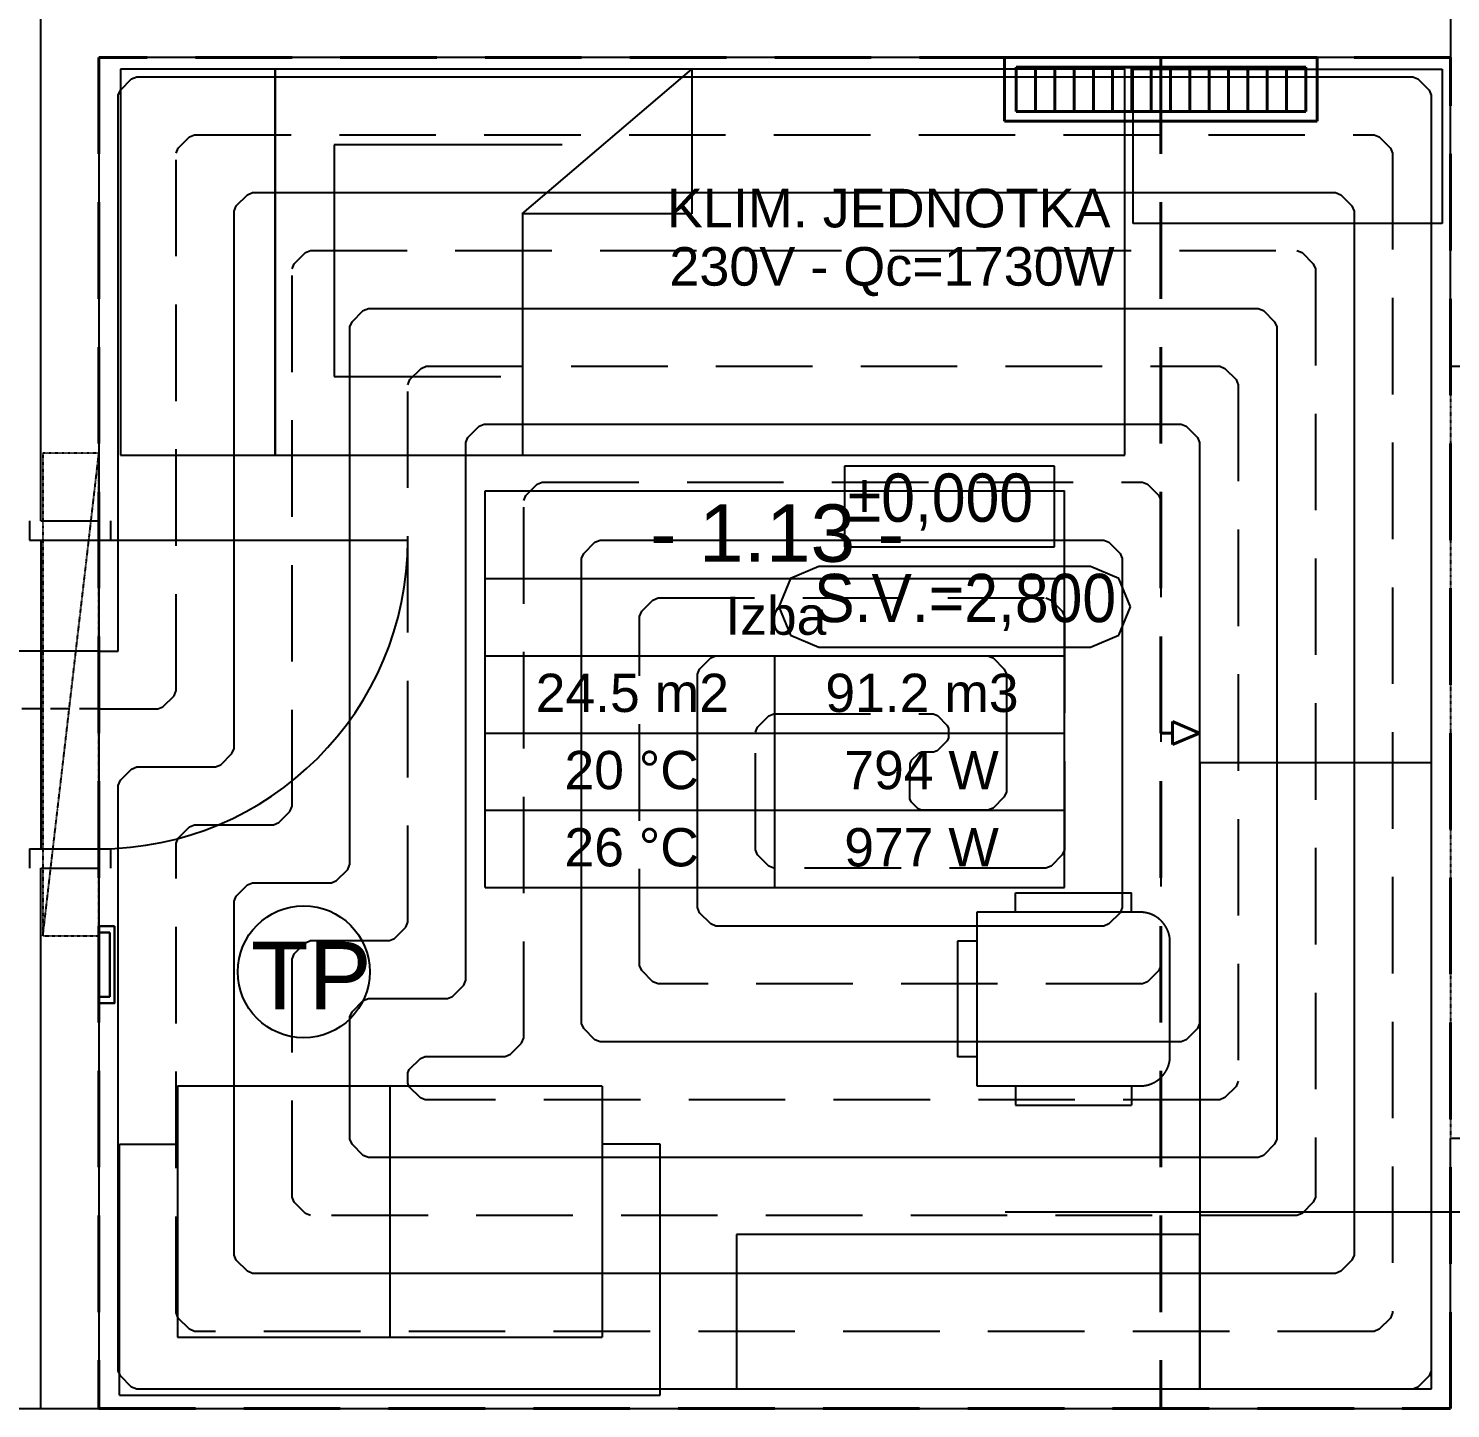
# Model space of a CAD drawing. Header units: millimetres. Extents: x 90740 to 167944, y -39332 to 25855.
# Drawn here: x 103035 to 106718, y 3352 to 6928 of the extents above; entities that cross this region are included whole.
import ezdxf

# ---------------------------------------------------------------- set-up
doc = ezdxf.new("R2010")
doc.units = ezdxf.units.MM
for name, pattern in [('Carkovana 0.5x', [0.14, 0.1, -0.04]), ('DASH', [75, 50, -25]), ('TECKOVANA', [0.06, 0, -0.06])]:
    doc.linetypes.add(name, pattern=pattern)
for name, color, linetype in [('1__NP___MIESTNOSTIUK', 7, 'Continuous'), ('1__NP___VYKUROVACIE_TELES_', 7, 'Continuous'), ('ODVODN__POTRUBIE___PODL__VYK_', 7, 'Continuous'), ('OKRAJOV__DILAT_CIA_PDL', 2, 'Continuous'), ('OKRAJOV__Z_NY_', 7, 'Continuous'), ('PODLAHOVKA', 7, 'Continuous'), ('POLO_KY', 7, 'Continuous'), ('PR_VODN__POTRUBIE___PODL__VYK_', 7, 'Continuous'), ('TABU_KY', 7, 'Continuous'), ('vyk-privod2', 7, 'Continuous'), ('vyk-vratka-ZARIADENIE', 7, 'Continuous')]:
    doc.layers.add(name, color=color, linetype=linetype)
for name, color, linetype, lineweight in [('vyk_POPIS', 7, 'Continuous', 20), ('XR$1$STANDARD', 252, 'Continuous', 25), ('XR$1$Text 1_50', 252, 'Continuous', 25)]:
    doc.layers.add(name, color=color, linetype=linetype, lineweight=lineweight)
doc.styles.add('ARIAL', font='arial.ttf')
doc.styles.add('ISOCP3', font='arial.ttf')

# ---------------------------------------------------------------- blocks, each defined once
blk = doc.blocks.new('A$C90b3fe5d')
at = {"layer": 'XR$1$STANDARD', "linetype": 'Continuous', "lineweight": -2}
for p, q in [((3792.2, 9113.4), (3792.2, 11663.4)), ((7442.2, 10463.4), (7442.2, 10313.4)), ((7442.2, 10313.4), (3942.2, 10313.4)), ((3942.2, 10313.4), (3942.2, 9113.4)), ((7442.2, 9513.4), (7442.2, 10313.4)), ((4398.5, 10283.3), (3998.5, 10283.3)), ((3998.5, 10283.3), (3998.5, 9283.3)), ((4398.5, 9283.3), (4398.5, 10283.3)), ((4398.5, 10283.3), (4398.5, 10283.3)), ((4398.5, 10283.3), (4398.5, 9283.3)), ((6598.5, 10283.3), (4398.5, 10283.3)), ((5038.2, 9908), (5477.7, 10283.3)), ((5477.7, 10283.3), (5477.7, 9908)), ((5477.7, 10283.3), (5477.7, 10283.3)), ((6598.5, 9283.3), (6598.5, 10283.3)), ((6620.7, 10283.3), (7420.7, 10283.3)), ((6620.7, 9883.3), (6620.7, 10283.3)), ((6620.7, 10283.3), (6620.7, 10283.3)), ((7420.7, 10283.3), (7420.7, 9883.3)), ((4551.4, 10087.2), (4551.4, 9487.3)), ((5141.9, 10087.2), (4551.4, 10087.2)), ((5477.7, 9908), (5038.2, 9908)), ((5038.8, 9908.5), (5038.8, 9282.9)), ((7420.7, 9883.3), (6620.7, 9883.3)), ((7442.2, 9513.4), (7742.2, 9513.4)), ((4551.4, 9487.3), (4982.9, 9487.3)), ((3998.5, 9283.3), (4398.5, 9283.3)), ((4398.5, 9283.3), (6598.5, 9283.3)), ((3762.2, 9113.4), (3762.2, 9063.4)), ((3792.2, 9113.4), (3942.2, 9113.4)), ((3792.2, 9113.4), (3792.2, 9113.4)), ((3942.2, 9113.4), (3942.2, 9113.4)), ((3972.2, 9113.4), (3972.2, 9063.4)), ((3762.2, 9063.4), (3972.2, 9063.4)), ((3792.2, 9063.4), (3792.2, 8263.4)), ((3942.2, 9063.4), (3942.2, 8263.4)), ((3942.2, 9063.4), (4742.2, 9063.4)), ((7392.8, 8486), (6792.8, 8486)), ((6792.8, 8486), (6792.8, 6864.3)), ((7392.8, 6864.3), (7392.8, 8486)), ((3762.2, 8263.4), (3972.2, 8263.4)), ((3762.2, 8263.4), (3762.2, 8213.4)), ((3972.2, 8263.4), (3972.2, 8213.4)), ((3792.2, 8213.4), (3942.2, 8213.4)), ((3792.2, 6813.4), (3792.2, 8213.4)), ((3942.2, 8213.4), (3942.2, 6813.4)), ((6315.7, 8149.2), (6615.7, 8149.2)), ((6315.7, 8099.2), (6315.7, 8149.2)), ((6615.7, 8099.2), (6615.7, 8149.2)), ((6215.7, 8099.2), (6215.7, 7649.2)), ((6638.6, 8099.2), (6215.7, 8099.2)), ((6639.1, 8099.2), (6638.6, 8099.2)), ((6639.6, 8099.2), (6639.1, 8099.2)), ((6640.1, 8099.2), (6639.6, 8099.2)), ((6640.6, 8099.2), (6640.1, 8099.2)), ((6641.1, 8099.2), (6640.6, 8099.2)), ((6641.6, 8099.2), (6641.1, 8099.2)), ((6642.1, 8099.2), (6641.6, 8099.2)), ((6642.6, 8099.1), (6642.1, 8099.2)), ((6643.1, 8099.1), (6642.6, 8099.1)), ((6643.6, 8099.1), (6643.1, 8099.1)), ((6644.1, 8099), (6643.6, 8099.1)), ((6644.5, 8099), (6644.1, 8099)), ((6645, 8099), (6644.5, 8099)), ((6645.5, 8098.9), (6645, 8099)), ((6646, 8098.9), (6645.5, 8098.9)), ((6646.5, 8098.8), (6646, 8098.9)), ((6647, 8098.8), (6646.5, 8098.8)), ((6647.5, 8098.7), (6647, 8098.8)), ((6648, 8098.7), (6647.5, 8098.7)), ((6648.4, 8098.6), (6648, 8098.7)), ((6648.9, 8098.6), (6648.4, 8098.6)), ((6649.4, 8098.5), (6648.9, 8098.6)), ((6649.9, 8098.4), (6649.4, 8098.5)), ((6650.4, 8098.3), (6649.9, 8098.4)), ((6650.8, 8098.3), (6650.4, 8098.3)), ((6651.3, 8098.2), (6650.8, 8098.3)), ((6651.8, 8098.1), (6651.3, 8098.2)), ((6652.3, 8098), (6651.8, 8098.1)), ((6652.7, 8097.9), (6652.3, 8098)), ((6653.2, 8097.9), (6652.7, 8097.9)), ((6653.7, 8097.8), (6653.2, 8097.9)), ((6654.2, 8097.7), (6653.7, 8097.8)), ((6654.6, 8097.6), (6654.2, 8097.7)), ((6655.1, 8097.5), (6654.6, 8097.6)), ((6655.6, 8097.4), (6655.1, 8097.5)), ((6656, 8097.3), (6655.6, 8097.4)), ((6656.5, 8097.1), (6656, 8097.3)), ((6657, 8097), (6656.5, 8097.1)), ((6657.4, 8096.9), (6657, 8097)), ((6657.9, 8096.8), (6657.4, 8096.9)), ((6658.4, 8096.7), (6657.9, 8096.8)), ((6658.8, 8096.6), (6658.4, 8096.7)), ((6659.3, 8096.4), (6658.8, 8096.6)), ((6659.7, 8096.3), (6659.3, 8096.4)), ((6660.2, 8096.2), (6659.7, 8096.3)), ((6660.6, 8096), (6660.2, 8096.2)), ((6661.1, 8095.9), (6660.6, 8096)), ((6661.5, 8095.8), (6661.1, 8095.9)), ((6662, 8095.6), (6661.5, 8095.8)), ((6662.5, 8095.5), (6662, 8095.6)), ((6662.9, 8095.3), (6662.5, 8095.5)), ((6663.4, 8095.2), (6662.9, 8095.3)), ((6663.8, 8095), (6663.4, 8095.2)), ((6664.2, 8094.9), (6663.8, 8095)), ((6664.7, 8094.7), (6664.2, 8094.9)), ((6665.1, 8094.6), (6664.7, 8094.7)), ((6665.6, 8094.4), (6665.1, 8094.6)), ((6666, 8094.2), (6665.6, 8094.4)), ((6666.5, 8094.1), (6666, 8094.2)), ((6666.9, 8093.9), (6666.5, 8094.1)), ((6667.3, 8093.7), (6666.9, 8093.9)), ((6667.8, 8093.5), (6667.3, 8093.7)), ((6668.2, 8093.4), (6667.8, 8093.5)), ((6668.6, 8093.2), (6668.2, 8093.4)), ((6669.1, 8093), (6668.6, 8093.2)), ((6669.5, 8092.8), (6669.1, 8093)), ((6669.9, 8092.6), (6669.5, 8092.8)), ((6670.4, 8092.4), (6669.9, 8092.6)), ((6670.8, 8092.2), (6670.4, 8092.4)), ((6671.2, 8092), (6670.8, 8092.2)), ((6671.6, 8091.8), (6671.2, 8092)), ((6672.1, 8091.6), (6671.6, 8091.8)), ((6672.5, 8091.4), (6672.1, 8091.6)), ((6672.9, 8091.2), (6672.5, 8091.4)), ((6673.3, 8091), (6672.9, 8091.2)), ((6673.7, 8090.8), (6673.3, 8091)), ((6674.1, 8090.6), (6673.7, 8090.8)), ((6674.6, 8090.4), (6674.1, 8090.6)), ((6675, 8090.1), (6674.6, 8090.4)), ((6675.4, 8089.9), (6675, 8090.1)), ((6675.8, 8089.7), (6675.4, 8089.9)), ((6676.2, 8089.5), (6675.8, 8089.7)), ((6676.6, 8089.2), (6676.2, 8089.5)), ((6677, 8089), (6676.6, 8089.2)), ((6677.4, 8088.8), (6677, 8089)), ((6677.8, 8088.5), (6677.4, 8088.8)), ((6678.2, 8088.3), (6677.8, 8088.5)), ((6678.6, 8088.1), (6678.2, 8088.3)), ((6679, 8087.8), (6678.6, 8088.1)), ((6679.4, 8087.6), (6679, 8087.8)), ((6679.8, 8087.3), (6679.4, 8087.6)), ((6680.2, 8087.1), (6679.8, 8087.3)), ((6680.6, 8086.8), (6680.2, 8087.1)), ((6681, 8086.6), (6680.6, 8086.8)), ((6681.4, 8086.3), (6681, 8086.6)), ((6681.7, 8086.1), (6681.4, 8086.3)), ((6682.1, 8085.8), (6681.7, 8086.1)), ((6682.5, 8085.5), (6682.1, 8085.8)), ((6682.9, 8085.3), (6682.5, 8085.5)), ((6683.3, 8085), (6682.9, 8085.3)), ((6683.6, 8084.7), (6683.3, 8085)), ((6684, 8084.5), (6683.6, 8084.7)), ((6684.4, 8084.2), (6684, 8084.5)), ((6684.8, 8083.9), (6684.4, 8084.2)), ((6685.1, 8083.6), (6684.8, 8083.9)), ((6685.5, 8083.4), (6685.1, 8083.6)), ((6685.9, 8083.1), (6685.5, 8083.4)), ((6686.2, 8082.8), (6685.9, 8083.1)), ((6686.6, 8082.5), (6686.2, 8082.8)), ((6687, 8082.2), (6686.6, 8082.5)), ((6687.3, 8081.9), (6687, 8082.2)), ((6687.7, 8081.6), (6687.3, 8081.9)), ((6688, 8081.3), (6687.7, 8081.6)), ((6688.4, 8081), (6688, 8081.3)), ((6688.7, 8080.7), (6688.4, 8081)), ((6689.1, 8080.4), (6688.7, 8080.7)), ((6689.4, 8080.1), (6689.1, 8080.4)), ((6689.8, 8079.8), (6689.4, 8080.1)), ((6690.1, 8079.5), (6689.8, 8079.8)), ((6690.5, 8079.2), (6690.1, 8079.5)), ((6690.8, 8078.9), (6690.5, 8079.2)), ((6691.2, 8078.6), (6690.8, 8078.9)), ((6691.5, 8078.3), (6691.2, 8078.6)), ((6691.8, 8077.9), (6691.5, 8078.3)), ((6692.2, 8077.6), (6691.8, 8077.9)), ((6692.5, 8077.3), (6692.2, 8077.6)), ((6692.8, 8077), (6692.5, 8077.3)), ((6693.2, 8076.6), (6692.8, 8077)), ((6693.5, 8076.3), (6693.2, 8076.6)), ((6693.8, 8076), (6693.5, 8076.3)), ((6694.1, 8075.7), (6693.8, 8076)), ((6694.4, 8075.3), (6694.1, 8075.7)), ((6694.8, 8075), (6694.4, 8075.3)), ((6695.1, 8074.6), (6694.8, 8075)), ((6695.4, 8074.3), (6695.1, 8074.6)), ((6695.7, 8074), (6695.4, 8074.3)), ((6696, 8073.6), (6695.7, 8074)), ((6696.3, 8073.3), (6696, 8073.6)), ((6696.6, 8072.9), (6696.3, 8073.3)), ((6696.9, 8072.6), (6696.6, 8072.9)), ((6697.2, 8072.2), (6696.9, 8072.6)), ((6697.5, 8071.9), (6697.2, 8072.2)), ((6697.8, 8071.5), (6697.5, 8071.9)), ((6698.1, 8071.2), (6697.8, 8071.5)), ((6698.4, 8070.8), (6698.1, 8071.2)), ((6698.7, 8070.4), (6698.4, 8070.8)), ((6699, 8070.1), (6698.7, 8070.4)), ((6699.3, 8069.7), (6699, 8070.1)), ((6699.6, 8069.4), (6699.3, 8069.7)), ((6699.9, 8069), (6699.6, 8069.4)), ((6700.1, 8068.6), (6699.9, 8069)), ((6700.4, 8068.3), (6700.1, 8068.6)), ((6700.7, 8067.9), (6700.4, 8068.3)), ((6701, 8067.5), (6700.7, 8067.9)), ((6701.2, 8067.1), (6701, 8067.5)), ((6701.5, 8066.8), (6701.2, 8067.1)), ((6701.8, 8066.4), (6701.5, 8066.8)), ((6702, 8066), (6701.8, 8066.4)), ((6702.3, 8065.6), (6702, 8066)), ((6702.6, 8065.2), (6702.3, 8065.6)), ((6702.8, 8064.8), (6702.6, 8065.2)), ((6703.1, 8064.5), (6702.8, 8064.8)), ((6703.3, 8064.1), (6703.1, 8064.5)), ((6703.6, 8063.7), (6703.3, 8064.1)), ((6703.8, 8063.3), (6703.6, 8063.7)), ((6704.1, 8062.9), (6703.8, 8063.3)), ((6704.3, 8062.5), (6704.1, 8062.9)), ((6704.6, 8062.1), (6704.3, 8062.5)), ((6704.8, 8061.7), (6704.6, 8062.1)), ((6705.1, 8061.3), (6704.8, 8061.7)), ((6705.3, 8060.9), (6705.1, 8061.3)), ((6705.5, 8060.5), (6705.3, 8060.9)), ((6705.8, 8060.1), (6705.5, 8060.5)), ((6706, 8059.7), (6705.8, 8060.1)), ((6706.2, 8059.3), (6706, 8059.7)), ((6706.4, 8058.9), (6706.2, 8059.3)), ((6706.7, 8058.5), (6706.4, 8058.9)), ((6706.9, 8058), (6706.7, 8058.5)), ((6707.1, 8057.6), (6706.9, 8058)), ((6707.3, 8057.2), (6707.1, 8057.6)), ((6707.5, 8056.8), (6707.3, 8057.2)), ((6707.7, 8056.4), (6707.5, 8056.8)), ((6707.9, 8056), (6707.7, 8056.4)), ((6708.1, 8055.5), (6707.9, 8056)), ((6708.3, 8055.1), (6708.1, 8055.5)), ((6708.5, 8054.7), (6708.3, 8055.1)), ((6708.7, 8054.3), (6708.5, 8054.7)), ((6708.9, 8053.8), (6708.7, 8054.3)), ((6709.1, 8053.4), (6708.9, 8053.8)), ((6709.3, 8053), (6709.1, 8053.4)), ((6709.5, 8052.6), (6709.3, 8053)), ((6709.7, 8052.1), (6709.5, 8052.6)), ((6709.9, 8051.7), (6709.7, 8052.1)), ((6710, 8051.3), (6709.9, 8051.7)), ((6710.2, 8050.8), (6710, 8051.3)), ((6710.4, 8050.4), (6710.2, 8050.8)), ((6710.6, 8049.9), (6710.4, 8050.4)), ((6710.7, 8049.5), (6710.6, 8049.9)), ((6710.9, 8049.1), (6710.7, 8049.5)), ((6711.1, 8048.6), (6710.9, 8049.1)), ((6711.2, 8048.2), (6711.1, 8048.6)), ((6711.4, 8047.7), (6711.2, 8048.2)), ((6711.5, 8047.3), (6711.4, 8047.7)), ((6711.7, 8046.8), (6711.5, 8047.3)), ((6711.8, 8046.4), (6711.7, 8046.8)), ((6712, 8045.9), (6711.8, 8046.4)), ((6712.1, 8045.5), (6712, 8045.9)), ((6712.3, 8045), (6712.1, 8045.5)), ((6712.4, 8044.6), (6712.3, 8045)), ((6712.5, 8044.1), (6712.4, 8044.6)), ((6712.7, 8043.7), (6712.5, 8044.1)), ((6712.8, 8043.2), (6712.7, 8043.7)), ((6712.9, 8042.8), (6712.8, 8043.2)), ((6713.1, 8042.3), (6712.9, 8042.8)), ((6713.2, 8041.8), (6713.1, 8042.3)), ((6713.3, 8041.4), (6713.2, 8041.8)), ((6713.4, 8040.9), (6713.3, 8041.4)), ((6713.5, 8040.5), (6713.4, 8040.9)), ((6713.7, 8040), (6713.5, 8040.5)), ((6713.8, 8039.5), (6713.7, 8040)), ((6713.9, 8039.1), (6713.8, 8039.5)), ((6714, 8038.6), (6713.9, 8039.1)), ((6714.1, 8038.1), (6714, 8038.6)), ((6714.2, 8037.7), (6714.1, 8038.1)), ((6714.3, 8037.2), (6714.2, 8037.7)), ((6714.4, 8036.7), (6714.3, 8037.2)), ((6714.4, 8036.2), (6714.4, 8036.7)), ((6714.5, 8035.8), (6714.4, 8036.2)), ((6714.6, 8035.3), (6714.5, 8035.8)), ((6714.7, 8034.8), (6714.6, 8035.3)), ((6714.8, 8034.3), (6714.7, 8034.8)), ((6714.9, 8033.9), (6714.8, 8034.3)), ((6714.9, 8033.4), (6714.9, 8033.9)), ((6715, 8032.9), (6714.9, 8033.4)), ((6715.1, 8032.4), (6715, 8032.9)), ((6715.1, 8031.9), (6715.1, 8032.4)), ((6715.2, 8031.4), (6715.1, 8031.9)), ((6715.2, 8031), (6715.2, 8031.4)), ((6715.3, 8030.5), (6715.2, 8031)), ((6715.3, 8030), (6715.3, 8030.5)), ((6715.4, 8029.5), (6715.3, 8030)), ((6715.4, 8029), (6715.4, 8029.5)), ((6715.5, 8028.5), (6715.4, 8029)), ((6715.5, 8028), (6715.5, 8028.5)), ((6715.6, 8027.6), (6715.5, 8028)), ((6165.7, 8024.2), (6165.7, 7724.2)), ((6215.7, 8024.2), (6165.7, 8024.2)), ((6715.6, 8027.1), (6715.6, 8027.6)), ((6715.6, 8026.6), (6715.6, 8027.1)), ((6715.6, 8026.1), (6715.6, 8026.6)), ((6715.7, 8025.6), (6715.6, 8026.1)), ((6715.7, 8025.1), (6715.7, 8025.6)), ((6715.7, 8024.6), (6715.7, 8025.1)), ((6715.7, 8024.1), (6715.7, 8024.6)), ((6715.7, 8023.6), (6715.7, 8024.1)), ((6715.7, 8023.1), (6715.7, 8023.6)), ((6715.7, 8022.6), (6715.7, 8023.1)), ((6715.7, 8022.1), (6715.7, 8022.6)), ((6715.7, 7726.4), (6715.7, 8022.1)), ((6215.7, 7724.2), (6165.7, 7724.2)), ((6709.7, 7696.3), (6709.9, 7696.8)), ((6709.9, 7696.8), (6710, 7697.2)), ((6710, 7697.2), (6710.2, 7697.6)), ((6710.2, 7697.6), (6710.4, 7698.1)), ((6710.4, 7698.1), (6710.6, 7698.5)), ((6710.6, 7698.5), (6710.7, 7699)), ((6710.7, 7699), (6710.9, 7699.4)), ((6710.9, 7699.4), (6711.1, 7699.8)), ((6711.1, 7699.8), (6711.2, 7700.3)), ((6711.2, 7700.3), (6711.4, 7700.7)), ((6711.4, 7700.7), (6711.5, 7701.2)), ((6711.5, 7701.2), (6711.7, 7701.6)), ((6711.7, 7701.6), (6711.8, 7702.1)), ((6711.8, 7702.1), (6712, 7702.5)), ((6712, 7702.5), (6712.1, 7703)), ((6712.1, 7703), (6712.3, 7703.4)), ((6712.3, 7703.4), (6712.4, 7703.9)), ((6712.4, 7703.9), (6712.5, 7704.3)), ((6712.5, 7704.3), (6712.7, 7704.8)), ((6712.7, 7704.8), (6712.8, 7705.2)), ((6712.8, 7705.2), (6712.9, 7705.7)), ((6712.9, 7705.7), (6713.1, 7706.2)), ((6713.1, 7706.2), (6713.2, 7706.6)), ((6713.2, 7706.6), (6713.3, 7707.1)), ((6713.3, 7707.1), (6713.4, 7707.5)), ((6713.4, 7707.5), (6713.5, 7708)), ((6713.5, 7708), (6713.7, 7708.5)), ((6713.7, 7708.5), (6713.8, 7708.9)), ((6713.8, 7708.9), (6713.9, 7709.4)), ((6713.9, 7709.4), (6714, 7709.9)), ((6714, 7709.9), (6714.1, 7710.3)), ((6714.1, 7710.3), (6714.2, 7710.8)), ((6714.2, 7710.8), (6714.3, 7711.3)), ((6714.3, 7711.3), (6714.4, 7711.8)), ((6714.4, 7712.2), (6714.5, 7712.7)), ((6714.4, 7711.8), (6714.4, 7712.2)), ((6714.5, 7712.7), (6714.6, 7713.2)), ((6714.6, 7713.2), (6714.7, 7713.7)), ((6714.7, 7713.7), (6714.8, 7714.1)), ((6714.8, 7714.1), (6714.9, 7714.6)), ((6714.9, 7715.1), (6715, 7715.6)), ((6714.9, 7714.6), (6714.9, 7715.1)), ((6715, 7715.6), (6715.1, 7716.1)), ((6715.1, 7716.5), (6715.2, 7717)), ((6715.1, 7716.1), (6715.1, 7716.5)), ((6715.2, 7717.5), (6715.3, 7718)), ((6715.2, 7717), (6715.2, 7717.5)), ((6715.3, 7718.5), (6715.4, 7719)), ((6715.3, 7718), (6715.3, 7718.5)), ((6715.4, 7719.4), (6715.5, 7719.9)), ((6715.4, 7719), (6715.4, 7719.4)), ((6715.5, 7720.4), (6715.6, 7720.9)), ((6715.5, 7719.9), (6715.5, 7720.4)), ((6715.6, 7722.4), (6715.7, 7722.9)), ((6715.6, 7721.9), (6715.6, 7722.4)), ((6715.6, 7721.4), (6715.6, 7721.9)), ((6715.6, 7720.9), (6715.6, 7721.4)), ((6715.7, 7725.9), (6715.7, 7726.4)), ((6715.7, 7725.4), (6715.7, 7725.9)), ((6715.7, 7724.9), (6715.7, 7725.4)), ((6715.7, 7724.4), (6715.7, 7724.9)), ((6715.7, 7723.9), (6715.7, 7724.4)), ((6715.7, 7723.4), (6715.7, 7723.9)), ((6715.7, 7722.9), (6715.7, 7723.4)), ((6677, 7659.5), (6677.4, 7659.7)), ((6677.4, 7659.7), (6677.8, 7659.9)), ((6677.8, 7659.9), (6678.2, 7660.2)), ((6678.2, 7660.2), (6678.6, 7660.4)), ((6678.6, 7660.4), (6679, 7660.6)), ((6679, 7660.6), (6679.4, 7660.9)), ((6679.4, 7660.9), (6679.8, 7661.1)), ((6679.8, 7661.1), (6680.2, 7661.4)), ((6680.2, 7661.4), (6680.6, 7661.6)), ((6680.6, 7661.6), (6681, 7661.9)), ((6681, 7661.9), (6681.4, 7662.1)), ((6681.4, 7662.1), (6681.7, 7662.4)), ((6681.7, 7662.4), (6682.1, 7662.7)), ((6682.1, 7662.7), (6682.5, 7662.9)), ((6682.5, 7662.9), (6682.9, 7663.2)), ((6682.9, 7663.2), (6683.3, 7663.5)), ((6683.3, 7663.5), (6683.6, 7663.7)), ((6683.6, 7663.7), (6684, 7664)), ((6684, 7664), (6684.4, 7664.3)), ((6684.4, 7664.3), (6684.8, 7664.6)), ((6684.8, 7664.6), (6685.1, 7664.8)), ((6685.1, 7664.8), (6685.5, 7665.1)), ((6685.5, 7665.1), (6685.9, 7665.4)), ((6685.9, 7665.4), (6686.2, 7665.7)), ((6686.2, 7665.7), (6686.6, 7666)), ((6686.6, 7666), (6687, 7666.3)), ((6687, 7666.3), (6687.3, 7666.6)), ((6687.3, 7666.6), (6687.7, 7666.8)), ((6687.7, 7666.8), (6688, 7667.1)), ((6688, 7667.1), (6688.4, 7667.4)), ((6688.4, 7667.4), (6688.7, 7667.7)), ((6688.7, 7667.7), (6689.1, 7668)), ((6689.1, 7668), (6689.4, 7668.3)), ((6689.4, 7668.3), (6689.8, 7668.7)), ((6689.8, 7668.7), (6690.1, 7669)), ((6690.1, 7669), (6690.5, 7669.3)), ((6690.5, 7669.3), (6690.8, 7669.6)), ((6690.8, 7669.6), (6691.2, 7669.9)), ((6691.2, 7669.9), (6691.5, 7670.2)), ((6691.5, 7670.2), (6691.8, 7670.5)), ((6691.8, 7670.5), (6692.2, 7670.9)), ((6692.2, 7670.9), (6692.5, 7671.2)), ((6692.5, 7671.2), (6692.8, 7671.5)), ((6692.8, 7671.5), (6693.2, 7671.8)), ((6693.2, 7671.8), (6693.5, 7672.2)), ((6693.5, 7672.2), (6693.8, 7672.5)), ((6693.8, 7672.5), (6694.1, 7672.8)), ((6694.1, 7672.8), (6694.4, 7673.1)), ((6694.4, 7673.1), (6694.8, 7673.5)), ((6694.8, 7673.5), (6695.1, 7673.8)), ((6695.1, 7673.8), (6695.4, 7674.2)), ((6695.4, 7674.2), (6695.7, 7674.5)), ((6695.7, 7674.5), (6696, 7674.8)), ((6696, 7674.8), (6696.3, 7675.2)), ((6696.3, 7675.2), (6696.6, 7675.5)), ((6696.6, 7675.5), (6696.9, 7675.9)), ((6696.9, 7675.9), (6697.2, 7676.2)), ((6697.2, 7676.2), (6697.5, 7676.6)), ((6697.5, 7676.6), (6697.8, 7676.9)), ((6697.8, 7676.9), (6698.1, 7677.3)), ((6698.1, 7677.3), (6698.4, 7677.7)), ((6698.4, 7677.7), (6698.7, 7678)), ((6698.7, 7678), (6699, 7678.4)), ((6699, 7678.4), (6699.3, 7678.7)), ((6699.3, 7678.7), (6699.6, 7679.1)), ((6699.6, 7679.1), (6699.9, 7679.5)), ((6699.9, 7679.5), (6700.1, 7679.8)), ((6700.1, 7679.8), (6700.4, 7680.2)), ((6700.4, 7680.2), (6700.7, 7680.6)), ((6700.7, 7680.6), (6701, 7681)), ((6701, 7681), (6701.2, 7681.3)), ((6701.2, 7681.3), (6701.5, 7681.7)), ((6701.5, 7681.7), (6701.8, 7682.1)), ((6701.8, 7682.1), (6702, 7682.5)), ((6702, 7682.5), (6702.3, 7682.9)), ((6702.3, 7682.9), (6702.6, 7683.2)), ((6702.6, 7683.2), (6702.8, 7683.6)), ((6702.8, 7683.6), (6703.1, 7684)), ((6703.1, 7684), (6703.3, 7684.4)), ((6703.3, 7684.4), (6703.6, 7684.8)), ((6703.6, 7684.8), (6703.8, 7685.2)), ((6703.8, 7685.2), (6704.1, 7685.6)), ((6704.1, 7685.6), (6704.3, 7686)), ((6704.3, 7686), (6704.6, 7686.4)), ((6704.6, 7686.4), (6704.8, 7686.8)), ((6704.8, 7686.8), (6705.1, 7687.2)), ((6705.1, 7687.2), (6705.3, 7687.6)), ((6705.3, 7687.6), (6705.5, 7688)), ((6705.5, 7688), (6705.8, 7688.4)), ((6705.8, 7688.4), (6706, 7688.8)), ((6706, 7688.8), (6706.2, 7689.2)), ((6706.2, 7689.2), (6706.4, 7689.6)), ((6706.4, 7689.6), (6706.7, 7690)), ((6706.7, 7690), (6706.9, 7690.4)), ((6706.9, 7690.4), (6707.1, 7690.8)), ((6707.1, 7690.8), (6707.3, 7691.2)), ((6707.3, 7691.2), (6707.5, 7691.7)), ((6707.5, 7691.7), (6707.7, 7692.1)), ((6707.7, 7692.1), (6707.9, 7692.5)), ((6707.9, 7692.5), (6708.1, 7692.9)), ((6708.1, 7692.9), (6708.3, 7693.3)), ((6708.3, 7693.3), (6708.5, 7693.8)), ((6708.5, 7693.8), (6708.7, 7694.2)), ((6708.7, 7694.2), (6708.9, 7694.6)), ((6708.9, 7694.6), (6709.1, 7695)), ((6709.1, 7695), (6709.3, 7695.5)), ((6709.3, 7695.5), (6709.5, 7695.9)), ((6709.5, 7695.9), (6709.7, 7696.3)), ((5245.6, 7648.4), (4145.6, 7648.4)), ((4145.6, 7648.4), (4145.6, 6998.4)), ((4695.6, 7648.4), (4695.6, 6998.4)), ((5245.6, 7648.4), (5245.6, 6998.4)), ((6215.7, 7649.2), (6638.6, 7649.2)), ((6315.7, 7649.2), (6315.7, 7599.2)), ((6615.7, 7649.2), (6615.7, 7599.2)), ((6638.6, 7649.2), (6639.1, 7649.2)), ((6639.1, 7649.2), (6639.6, 7649.2)), ((6639.6, 7649.2), (6640.1, 7649.2)), ((6640.1, 7649.2), (6640.6, 7649.3)), ((6640.6, 7649.3), (6641.1, 7649.3)), ((6641.1, 7649.3), (6641.6, 7649.3)), ((6641.6, 7649.3), (6642.1, 7649.3)), ((6642.1, 7649.3), (6642.6, 7649.3)), ((6642.6, 7649.3), (6643.1, 7649.4)), ((6643.1, 7649.4), (6643.6, 7649.4)), ((6643.6, 7649.4), (6644.1, 7649.4)), ((6644.1, 7649.4), (6644.5, 7649.5)), ((6644.5, 7649.5), (6645, 7649.5)), ((6645, 7649.5), (6645.5, 7649.5)), ((6645.5, 7649.5), (6646, 7649.6)), ((6646, 7649.6), (6646.5, 7649.6)), ((6646.5, 7649.6), (6647, 7649.7)), ((6647, 7649.7), (6647.5, 7649.7)), ((6647.5, 7649.7), (6648, 7649.8)), ((6648, 7649.8), (6648.4, 7649.9)), ((6648.4, 7649.9), (6648.9, 7649.9)), ((6648.9, 7649.9), (6649.4, 7650)), ((6649.4, 7650), (6649.9, 7650.1)), ((6649.9, 7650.1), (6650.4, 7650.1)), ((6650.4, 7650.1), (6650.8, 7650.2)), ((6650.8, 7650.2), (6651.3, 7650.3)), ((6651.3, 7650.3), (6651.8, 7650.4)), ((6651.8, 7650.4), (6652.3, 7650.4)), ((6652.3, 7650.4), (6652.7, 7650.5)), ((6652.7, 7650.5), (6653.2, 7650.6)), ((6653.2, 7650.6), (6653.7, 7650.7)), ((6653.7, 7650.7), (6654.2, 7650.8)), ((6654.2, 7650.8), (6654.6, 7650.9)), ((6654.6, 7650.9), (6655.1, 7651)), ((6655.1, 7651), (6655.6, 7651.1)), ((6655.6, 7651.1), (6656, 7651.2)), ((6656, 7651.2), (6656.5, 7651.3)), ((6656.5, 7651.3), (6657, 7651.4)), ((6657, 7651.4), (6657.4, 7651.5)), ((6657.4, 7651.5), (6657.9, 7651.7)), ((6657.9, 7651.7), (6658.4, 7651.8)), ((6658.4, 7651.8), (6658.8, 7651.9)), ((6658.8, 7651.9), (6659.3, 7652)), ((6659.3, 7652), (6659.7, 7652.2)), ((6659.7, 7652.2), (6660.2, 7652.3)), ((6660.2, 7652.3), (6660.6, 7652.4)), ((6660.6, 7652.4), (6661.1, 7652.6)), ((6661.1, 7652.6), (6661.5, 7652.7)), ((6661.5, 7652.7), (6662, 7652.8)), ((6662, 7652.8), (6662.5, 7653)), ((6662.5, 7653), (6662.9, 7653.1)), ((6662.9, 7653.1), (6663.4, 7653.3)), ((6663.4, 7653.3), (6663.8, 7653.4)), ((6663.8, 7653.4), (6664.2, 7653.6)), ((6664.2, 7653.6), (6664.7, 7653.8)), ((6664.7, 7653.8), (6665.1, 7653.9)), ((6665.1, 7653.9), (6665.6, 7654.1)), ((6665.6, 7654.1), (6666, 7654.2)), ((6666, 7654.2), (6666.5, 7654.4)), ((6666.5, 7654.4), (6666.9, 7654.6)), ((6666.9, 7654.6), (6667.3, 7654.8)), ((6667.3, 7654.8), (6667.8, 7654.9)), ((6667.8, 7654.9), (6668.2, 7655.1)), ((6668.2, 7655.1), (6668.6, 7655.3)), ((6668.6, 7655.3), (6669.1, 7655.5)), ((6669.1, 7655.5), (6669.5, 7655.7)), ((6669.5, 7655.7), (6669.9, 7655.9)), ((6669.9, 7655.9), (6670.4, 7656)), ((6670.4, 7656), (6670.8, 7656.2)), ((6670.8, 7656.2), (6671.2, 7656.4)), ((6671.2, 7656.4), (6671.6, 7656.6)), ((6671.6, 7656.6), (6672.1, 7656.8)), ((6672.1, 7656.8), (6672.5, 7657)), ((6672.5, 7657), (6672.9, 7657.2)), ((6672.9, 7657.2), (6673.3, 7657.5)), ((6673.3, 7657.5), (6673.7, 7657.7)), ((6673.7, 7657.7), (6674.1, 7657.9)), ((6674.1, 7657.9), (6674.6, 7658.1)), ((6674.6, 7658.1), (6675, 7658.3)), ((6675, 7658.3), (6675.4, 7658.5)), ((6675.4, 7658.5), (6675.8, 7658.8)), ((6675.8, 7658.8), (6676.2, 7659)), ((6676.2, 7659), (6676.6, 7659.2)), ((6676.6, 7659.2), (6677, 7659.5)), ((6315.7, 7599.2), (6615.7, 7599.2)), ((7742.2, 7513.4), (7442.2, 7513.4)), ((7442.2, 6813.4), (7442.2, 7513.4)), ((3995.6, 7498.4), (4145.6, 7498.4)), ((3995.6, 6848.4), (3995.6, 7498.4)), ((5395.6, 7498.4), (5245.6, 7498.4)), ((5395.6, 7498.4), (5285.6, 7498.4)), ((5395.6, 6848.4), (5395.6, 7498.4)), ((6792.8, 7264.3), (5592.8, 7264.3)), ((5592.8, 7264.3), (5592.8, 6864.3)), ((6792.8, 6864.3), (6792.8, 7264.3)), ((4145.6, 6998.4), (5245.6, 6998.4)), ((5592.8, 6864.3), (6792.8, 6864.3)), ((5592.8, 6864.3), (5592.8, 6864.3)), ((6792.8, 6864.3), (7392.8, 6864.3)), ((3667.2, 6813.4), (3792.2, 6813.4)), ((3792.2, 6813.4), (3942.2, 6813.4)), ((3942.2, 6813.4), (7442.2, 6813.4)), ((3995.6, 6848.4), (5395.6, 6848.4))]:
    blk.add_line(p, q, dxfattribs=at)
at = {"layer": 'XR$1$STANDARD', "linetype": 'TECKOVANA', "lineweight": -2}
blk.add_line((7442.2, 9513.4), (7442.2, 7513.4), dxfattribs=at)
at = {"layer": 'XR$1$STANDARD', "linetype": 'Carkovana 0.5x', "lineweight": -2}
for p, q in [((3942.2, 9288.4), (3797.2, 9288.4)), ((3797.2, 9288.4), (3797.2, 8038.4)), ((3797.2, 8038.4), (3942.2, 9288.4)), ((3942.2, 8038.4), (3942.2, 9288.4)), ((3797.2, 8038.4), (3942.2, 8038.4)), ((3797.2, 8038.4), (3797.2, 8038.4))]:
    blk.add_line(p, q, dxfattribs=at)
at = {"layer": 'XR$1$STANDARD', "linetype": 'Continuous', "lineweight": -2}
blk.add_arc((3942.2, 9063.4), 800, 270, 0, dxfattribs=at)
at = {"layer": 'XR$1$Text 1_50', "linetype": 'Continuous', "lineweight": -2}
for p, q in [((6416.7, 9254.4), (5872.5, 9254.4)), ((5872.5, 9254.4), (5872.5, 9046.1)), ((6416.7, 9046.1), (6416.7, 9254.4)), ((5872.5, 9046.1), (6416.7, 9046.1)), ((5806.6, 8994.4), (5733, 8963.9)), ((6509.5, 8994.4), (5806.6, 8994.4)), ((6583.1, 8963.9), (6509.5, 8994.4)), ((5733, 8963.9), (5702.5, 8890.2)), ((6613.6, 8890.2), (6583.1, 8963.9)), ((5702.5, 8890.2), (5733, 8816.6)), ((6583.1, 8816.6), (6613.6, 8890.2)), ((5733, 8816.6), (5806.6, 8786.1)), ((6509.5, 8786.1), (6583.1, 8816.6)), ((5806.6, 8786.1), (6509.5, 8786.1))]:
    blk.add_line(p, q, dxfattribs=at)
at = {"layer": 'XR$1$Text 1_50', "lineweight": -2, "style": 'ISOCP3', "width": 0.9}
for s, p in [('±0,000', (5881.6, 9110.7)), ('S.V.=2,800', (5794.2, 8850.7))]:
    blk.add_text(s, height=125, dxfattribs=at).set_placement(p)
blk = doc.blocks.new('A$C57FC20A3')
at = {"layer": 'vyk-vratka-ZARIADENIE', "color": 6, "lineweight": 30}
for p, q in [((0, 183, -5790.8), (28.3, 183, -5790.8)), ((28.3, 17, -5790.8), (28.3, 183, -5790.8)), ((0, 17, -5790.8), (28.3, 17, -5790.8)), ((28.3, 17, -5790.8), (28.3, 23, -5790.8))]:
    blk.add_line(p, q, dxfattribs=at)
at = {"layer": 'vyk-vratka-ZARIADENIE', "color": 6, "lineweight": 30, "elevation": -5790.8}
blk.add_lwpolyline([(40, 200), (40, 0), (0, 0), (0, 200)], close=True, dxfattribs=at)
blk = doc.blocks.new('*U327')
at = {"layer": '1__NP___VYKUROVACIE_TELES_', "color": 92, "lineweight": 40}
blk.add_line((0, 57.5), (0, -57.5), dxfattribs=at)
blk = doc.blocks.new('*U328')
at = {"color": 0, "linetype": 'ByBlock', "lineweight": -2, "transparency": 16777216}
for p in [(0, 0), (50, 0), (100, 0), (150, 0), (200, 0), (250, 0), (300, 0), (350, 0), (400, 0), (450, 0), (500, 0), (550, 0), (600, 0), (650, 0), (700, 0)]:
    blk.add_blockref('*U327', p, dxfattribs=at)

msp = doc.modelspace()

# ---------------------------------------------------------------- linework, layer by layer
at = {"layer": '1__NP___MIESTNOSTIUK', "color": 18}
for p, q in [((104217.9, 5502.4), (104217.9, 5729.4)), ((104217.9, 5729.4), (105717.9, 5729.4)), ((105717.9, 5502.4), (105717.9, 5729.4)), ((104217.9, 5302.4), (104217.9, 5502.4)), ((104217.9, 5502.4), (105717.9, 5502.4)), ((104217.9, 5502.4), (105717.9, 5502.4)), ((105717.9, 5302.4), (105717.9, 5502.4)), ((104217.9, 5102.4), (104217.9, 5302.4)), ((104217.9, 5302.4), (105717.9, 5302.4)), ((104217.9, 5302.4), (105717.9, 5302.4)), ((104967.9, 5102.4), (104967.9, 5302.4)), ((105717.9, 5102.4), (105717.9, 5302.4)), ((104217.9, 4902.4), (104217.9, 5102.4)), ((104217.9, 5102.4), (105717.9, 5102.4)), ((104217.9, 5102.4), (105717.9, 5102.4)), ((104967.9, 4902.4), (104967.9, 5102.4)), ((105717.9, 4902.4), (105717.9, 5102.4)), ((104217.9, 4702.4), (104217.9, 4902.4)), ((104217.9, 4902.4), (105717.9, 4902.4)), ((104217.9, 4902.4), (105717.9, 4902.4)), ((104967.9, 4702.4), (104967.9, 4902.4)), ((105717.9, 4702.4), (105717.9, 4902.4)), ((104217.9, 4702.4), (105717.9, 4702.4))]:
    msp.add_line(p, q, dxfattribs=at)
at = {"layer": '1__NP___VYKUROVACIE_TELES_', "color": 92, "lineweight": 40}
for p, q in [((105562.9, 6852.4), (105562.9, 6687.4)), ((106372.9, 6852.4), (105562.9, 6852.4)), ((106372.9, 6687.4), (106372.9, 6852.4)), ((106342.9, 6827.4), (105592.9, 6827.4)), ((106342.9, 6827.4), (106342.9, 6712.4)), ((106342.9, 6712.4), (105592.9, 6712.4)), ((105562.9, 6687.4), (106372.9, 6687.4))]:
    msp.add_line(p, q, dxfattribs=at)
at = {"layer": 'ODVODN__POTRUBIE___PODL__VYK_', "color": 172, "linetype": 'DASH'}
for q in [(102801.2, 5164.7), (103267.9, 5164.7)]:
    msp.add_line((103217.9, 5164.7), q, dxfattribs=at)
at = {"layer": 'OKRAJOV__DILAT_CIA_PDL', "color": 95, "linetype": 'DASH', "lineweight": 40, "ltscale": 5}
msp.add_lwpolyline([(106717.9, 3352.4), (106717.9, 6852.4), (103217.9, 6852.4), (103217.9, 3352.4), (106717.9, 3352.4)], dxfattribs=at)
at = {"layer": 'OKRAJOV__Z_NY_', "color": 80, "linetype": 'DASH', "lineweight": 40, "ltscale": 5}
msp.add_line((105967.9, 6852.4), (105967.9, 3352.4), dxfattribs=at)
msp.add_lwpolyline([(105967.9, 5102.4), (105997.9, 5102.4), (105997.9, 5072.4), (106067.9, 5102.4), (105997.9, 5132.4), (105997.9, 5102.4)], dxfattribs=at)
at = {"layer": 'PODLAHOVKA', "color": 12, "ltscale": 5}
msp.add_lwpolyline([(103267.9, 5314.7), (103267.9, 6754.6), (103273.4, 6767.9), (103302.4, 6796.9), (103315.7, 6802.4), (106620.1, 6802.4), (106633.4, 6796.9), (106662.4, 6767.9), (106667.9, 6754.6), (106667.9, 3450.2), (106662.4, 3436.9), (106633.4, 3407.9), (106620.1, 3402.4), (103315.7, 3402.4), (103302.4, 3407.9), (103273.4, 3436.9), (103267.9, 3450.2), (103267.9, 4966.8), (103273.4, 4980.2), (103302.4, 5009.1), (103315.7, 5014.7), (103520.1, 5014.7), (103533.4, 5020.2), (103562.4, 5049.1), (103567.9, 5062.5), (103567.9, 6454.6), (103573.4, 6467.9), (103602.4, 6496.9), (103615.7, 6502.4), (106420.1, 6502.4), (106433.4, 6496.9), (106462.4, 6467.9), (106467.9, 6454.6), (106467.9, 3750.2), (106462.4, 3736.9), (106433.4, 3707.9), (106420.1, 3702.4), (103615.7, 3702.4), (103602.4, 3707.9), (103573.4, 3736.9), (103567.9, 3750.2), (103567.9, 4666.8), (103573.4, 4680.2), (103602.4, 4709.1), (103615.7, 4714.7), (103820.1, 4714.7), (103833.4, 4720.2), (103862.4, 4749.1), (103867.9, 4762.5), (103867.9, 6154.6), (103873.4, 6167.9), (103902.4, 6196.9), (103915.7, 6202.4), (106220.1, 6202.4), (106233.4, 6196.9), (106262.4, 6167.9), (106267.9, 6154.6), (106267.9, 4050.2), (106262.4, 4036.9), (106233.4, 4007.9), (106220.1, 4002.4), (103915.7, 4002.4), (103902.4, 4007.9), (103873.4, 4036.9), (103867.9, 4050.2), (103867.9, 4366.8), (103873.4, 4380.2), (103902.4, 4409.1), (103915.7, 4414.7), (104120.1, 4414.7), (104133.4, 4420.2), (104162.4, 4449.1), (104167.9, 4462.5), (104167.9, 5854.6), (104173.4, 5867.9), (104202.4, 5896.9), (104215.7, 5902.4), (106020.1, 5902.4), (106033.4, 5896.9), (106062.4, 5867.9), (106067.9, 5854.6), (106067.9, 4350.2), (106062.4, 4336.9), (106033.4, 4307.9), (106020.1, 4302.4), (104515.7, 4302.4), (104502.4, 4307.9), (104473.4, 4336.9), (104467.9, 4350.2), (104467.9, 5554.6), (104473.4, 5567.9), (104502.4, 5596.9), (104515.7, 5602.4), (105820.1, 5602.4), (105833.4, 5596.9), (105862.4, 5567.9), (105867.9, 5554.6), (105867.9, 4650.2), (105862.4, 4636.9), (105833.4, 4607.9), (105820.1, 4602.4), (104815.7, 4602.4), (104802.4, 4607.9), (104773.4, 4636.9), (104767.9, 4650.2), (104767.9, 5254.6), (104773.4, 5267.9), (104802.4, 5296.9), (104815.7, 5302.4), (105520.1, 5302.4), (105533.4, 5296.9), (105562.4, 5267.9), (105567.9, 5254.6), (105567.9, 4950.2), (105562.4, 4936.9), (105533.4, 4907.9), (105520.1, 4902.4), (105347.8, 4902.4), (105339.4, 4905.8), (105321.3, 4923.9), (105317.9, 4932.3), (105317.9, 4977.4)], dxfattribs=at)
at = {"layer": 'PODLAHOVKA', "color": 172, "linetype": 'DASH', "ltscale": 5}
msp.add_lwpolyline([(103267.9, 5164.7), (103370.1, 5164.7), (103383.4, 5170.2), (103412.4, 5199.1), (103417.9, 5212.5), (103417.9, 6604.6), (103423.4, 6617.9), (103452.4, 6646.9), (103465.7, 6652.4), (106520.1, 6652.4), (106533.4, 6646.9), (106562.4, 6617.9), (106567.9, 6604.6), (106567.9, 3600.2), (106562.4, 3586.9), (106533.4, 3557.9), (106520.1, 3552.4), (103465.7, 3552.4), (103452.4, 3557.9), (103423.4, 3586.9), (103417.9, 3600.2), (103417.9, 4816.8), (103423.4, 4830.2), (103452.4, 4859.1), (103465.7, 4864.7), (103670.1, 4864.7), (103683.4, 4870.2), (103712.4, 4899.1), (103717.9, 4912.5), (103717.9, 6304.6), (103723.4, 6317.9), (103752.4, 6346.9), (103765.7, 6352.4), (106320.1, 6352.4), (106333.4, 6346.9), (106362.4, 6317.9), (106367.9, 6304.6), (106367.9, 3900.2), (106362.4, 3886.9), (106333.4, 3857.9), (106320.1, 3852.4), (103765.7, 3852.4), (103752.4, 3857.9), (103723.4, 3886.9), (103717.9, 3900.2), (103717.9, 4516.8), (103723.4, 4530.2), (103752.4, 4559.1), (103765.7, 4564.7), (103970.1, 4564.7), (103983.4, 4570.2), (104012.4, 4599.1), (104017.9, 4612.5), (104017.9, 6004.6), (104023.4, 6017.9), (104052.4, 6046.9), (104065.7, 6052.4), (106120.1, 6052.4), (106133.4, 6046.9), (106162.4, 6017.9), (106167.9, 6004.6), (106167.9, 4200.2), (106162.4, 4186.9), (106133.4, 4157.9), (106120.1, 4152.4), (104062.6, 4152.4), (104050.2, 4157.5), (104021.5, 4186.2), (104017.9, 4195), (104017.9, 4222.1), (104021.5, 4230.9), (104050.2, 4259.5), (104062.6, 4264.7), (104270.1, 4264.7), (104283.4, 4270.2), (104312.4, 4299.1), (104317.9, 4312.5), (104317.9, 5704.6), (104323.4, 5717.9), (104352.4, 5746.9), (104365.7, 5752.4), (105920.1, 5752.4), (105933.4, 5746.9), (105962.4, 5717.9), (105967.9, 5704.6), (105967.9, 4500.2), (105962.4, 4486.9), (105933.4, 4457.9), (105920.1, 4452.4), (104665.7, 4452.4), (104652.4, 4457.9), (104623.4, 4486.9), (104617.9, 4500.2), (104617.9, 5404.6), (104623.4, 5417.9), (104652.4, 5446.9), (104665.7, 5452.4), (105670.1, 5452.4), (105683.4, 5446.9), (105712.4, 5417.9), (105717.9, 5404.6), (105717.9, 4800.2), (105712.4, 4786.9), (105683.4, 4757.9), (105670.1, 4752.4), (104965.7, 4752.4), (104952.4, 4757.9), (104923.4, 4786.9), (104917.9, 4800.2), (104917.9, 5104.6), (104923.4, 5117.9), (104952.4, 5146.9), (104965.7, 5152.4), (105378.1, 5152.4), (105389.2, 5147.8), (105414.6, 5122.3), (105417.9, 5114.4), (105417.9, 5090.3), (105414.6, 5082.5), (105388.6, 5056.4), (105378.8, 5052.4), (105347.8, 5052.4), (105339.4, 5048.9), (105321.3, 5030.8), (105317.9, 5022.5), (105317.9, 4977.4)], dxfattribs=at)
at = {"layer": 'PR_VODN__POTRUBIE___PODL__VYK_', "color": 12}
for q in [(102951.2, 5314.7), (103267.9, 5314.7)]:
    msp.add_line((103217.9, 5314.7), q, dxfattribs=at)
at = {"layer": 'TABU_KY', "color": 5}
msp.add_line((108493.7, 3861.5), (105564.4, 3861.5), dxfattribs=at)
at = {"layer": 'vyk-privod2'}
msp.add_circle((103748.2, 4483.9, 23163.2), 170.9, dxfattribs=at)

# ---------------------------------------------------------------- block references
at = {"linetype": 'Continuous'}
msp.add_blockref('A$C90b3fe5d', (99275.7, -3461), dxfattribs=at)
msp.add_blockref('*U328', (105592.9, 6769.9))
at = {"layer": 'vyk-vratka-ZARIADENIE', "rotation": 359.9999960982775}
msp.add_blockref('A$C57FC20A3', (103217.9, 4402.4, 5790.8), dxfattribs=at)

# ---------------------------------------------------------------- texts
at = {"layer": '1__NP___MIESTNOSTIUK', "color": 18, "style": 'ARIAL'}
for s, height, p in [('- 1.13 -', 148.72, (104644.9, 5545.9)), ('Izba', 99.15, (104839.9, 5356.9)), ('24.5 m2', 99.15, (104348.9, 5156.9)), ('91.2 m3', 99.15, (105098.9, 5156.9)), ('20 °C', 99.15, (104423.4, 4956.9)), ('794 W', 99.15, (105147.9, 4956.9)), ('26 °C', 99.15, (104423.4, 4756.9)), ('977 W', 99.15, (105147.9, 4756.9))]:
    msp.add_text(s, height=height, dxfattribs=at).set_placement(p)
at = {"layer": 'POLO_KY', "color": 7, "style": 'ARIAL'}
for s, p in [('KLIM. JEDNOTKA', (104688.6, 6412.3)), ('230V - Qc=1730W', (104695, 6261.3))]:
    msp.add_text(s, height=100, dxfattribs=at).set_placement(p)
at = {"layer": 'vyk_POPIS', "lineweight": 35, "style": 'ARIAL'}
msp.add_text('TP', height=175, rotation=360, dxfattribs=at).set_placement((103611.7, 4386.6, 23163.2))

doc.saveas('drawing.dxf')
